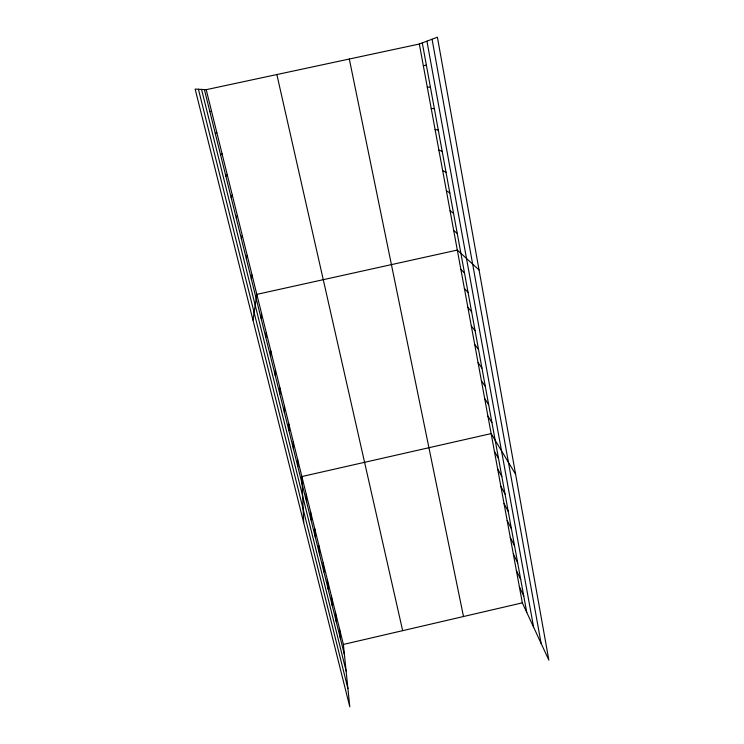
<?xml version="1.0" encoding="UTF-8"?>
<svg xmlns="http://www.w3.org/2000/svg" width="744" height="744" viewBox="0 0 744 744"><rect width="100%" height="100%" fill="white"/><g stroke="black" fill="none" stroke-linecap="round" stroke-linejoin="round"><path stroke-width="1.12" d="M284.413 412.511L284.459 406.131M279.846 394.069L279.986 388.033M275.224 375.422L275.457 369.722M270.546 356.553L270.881 351.205M265.822 337.46L266.25 332.475M261.032 318.144L261.562 313.531M252.979 320.078L256.829 294.364L457.309 250.068L479.052 269.951M251.295 278.823L252.03 274.973M246.338 258.81L247.185 255.35M241.316 238.545L242.274 235.504M236.239 218.048L237.308 215.416M231.096 197.29L232.286 195.086M225.888 176.282L227.199 174.515M220.615 155.003L222.047 153.692M215.286 133.474L216.839 132.618M419.337 44.026L437.407 37.2L548.858 660.133L522.335 602.845L419.337 44.026L206.218 89.68L195.142 89.075L349.792 706.8L343.384 644.444L206.218 89.68M343.384 644.444L522.335 602.845M209.882 111.665L211.556 111.284M423.336 65.76L426.368 65.137M427.298 87.234L430.395 87.085M431.204 108.447L434.375 108.764M435.073 129.41L438.3 130.172M438.886 150.111L442.178 151.33M442.661 170.581L446.019 172.227M446.391 190.808L449.804 192.873M450.074 210.794L453.542 213.277M453.71 230.547L457.244 233.43M460.871 269.375L464.507 273.039M464.386 288.458L468.078 292.494M467.864 307.319L471.603 311.727M471.305 325.974L475.091 330.736M474.7 344.416L478.541 349.531M478.066 362.654L481.945 368.103M481.387 380.686L485.311 386.471M484.67 398.524L488.65 404.634M487.925 416.156L491.942 422.592M515.592 474.244L491.142 433.603L301.869 476.551L303.692 522.632M494.416 451.385L498.517 458.434M497.662 468.962L501.791 476.318M500.861 486.344L505.036 493.997M504.032 503.539L508.245 511.481M507.166 520.54L511.416 528.77M510.263 537.363L514.55 545.873M513.332 554.001L517.657 562.78M516.364 570.462L520.726 579.502M519.368 586.737L523.757 596.037M201.568 89.429L346.109 670.986M198.425 89.252L347.922 688.619M204.405 89.578L344.453 654.841M276.861 74.549L402.662 630.67M349.317 59.027L463.503 616.525M422.294 42.91L526.752 612.396M432.059 39.218L541.121 643.439M426.935 41.153L533.625 627.239M339.431 628.475L340.436 638.612M335.442 612.321L336.372 622.216M331.406 596L332.261 605.635M327.323 579.492L328.104 588.867M323.203 562.808L323.91 571.913M319.027 545.938L319.66 554.764M314.814 528.882L315.363 537.419M310.546 511.639L311.011 519.879M306.23 494.193L306.621 502.135M297.591 459.243L297.805 466.572M293.266 441.741L293.396 448.753M288.886 424.034L288.932 430.739"/></g></svg>
